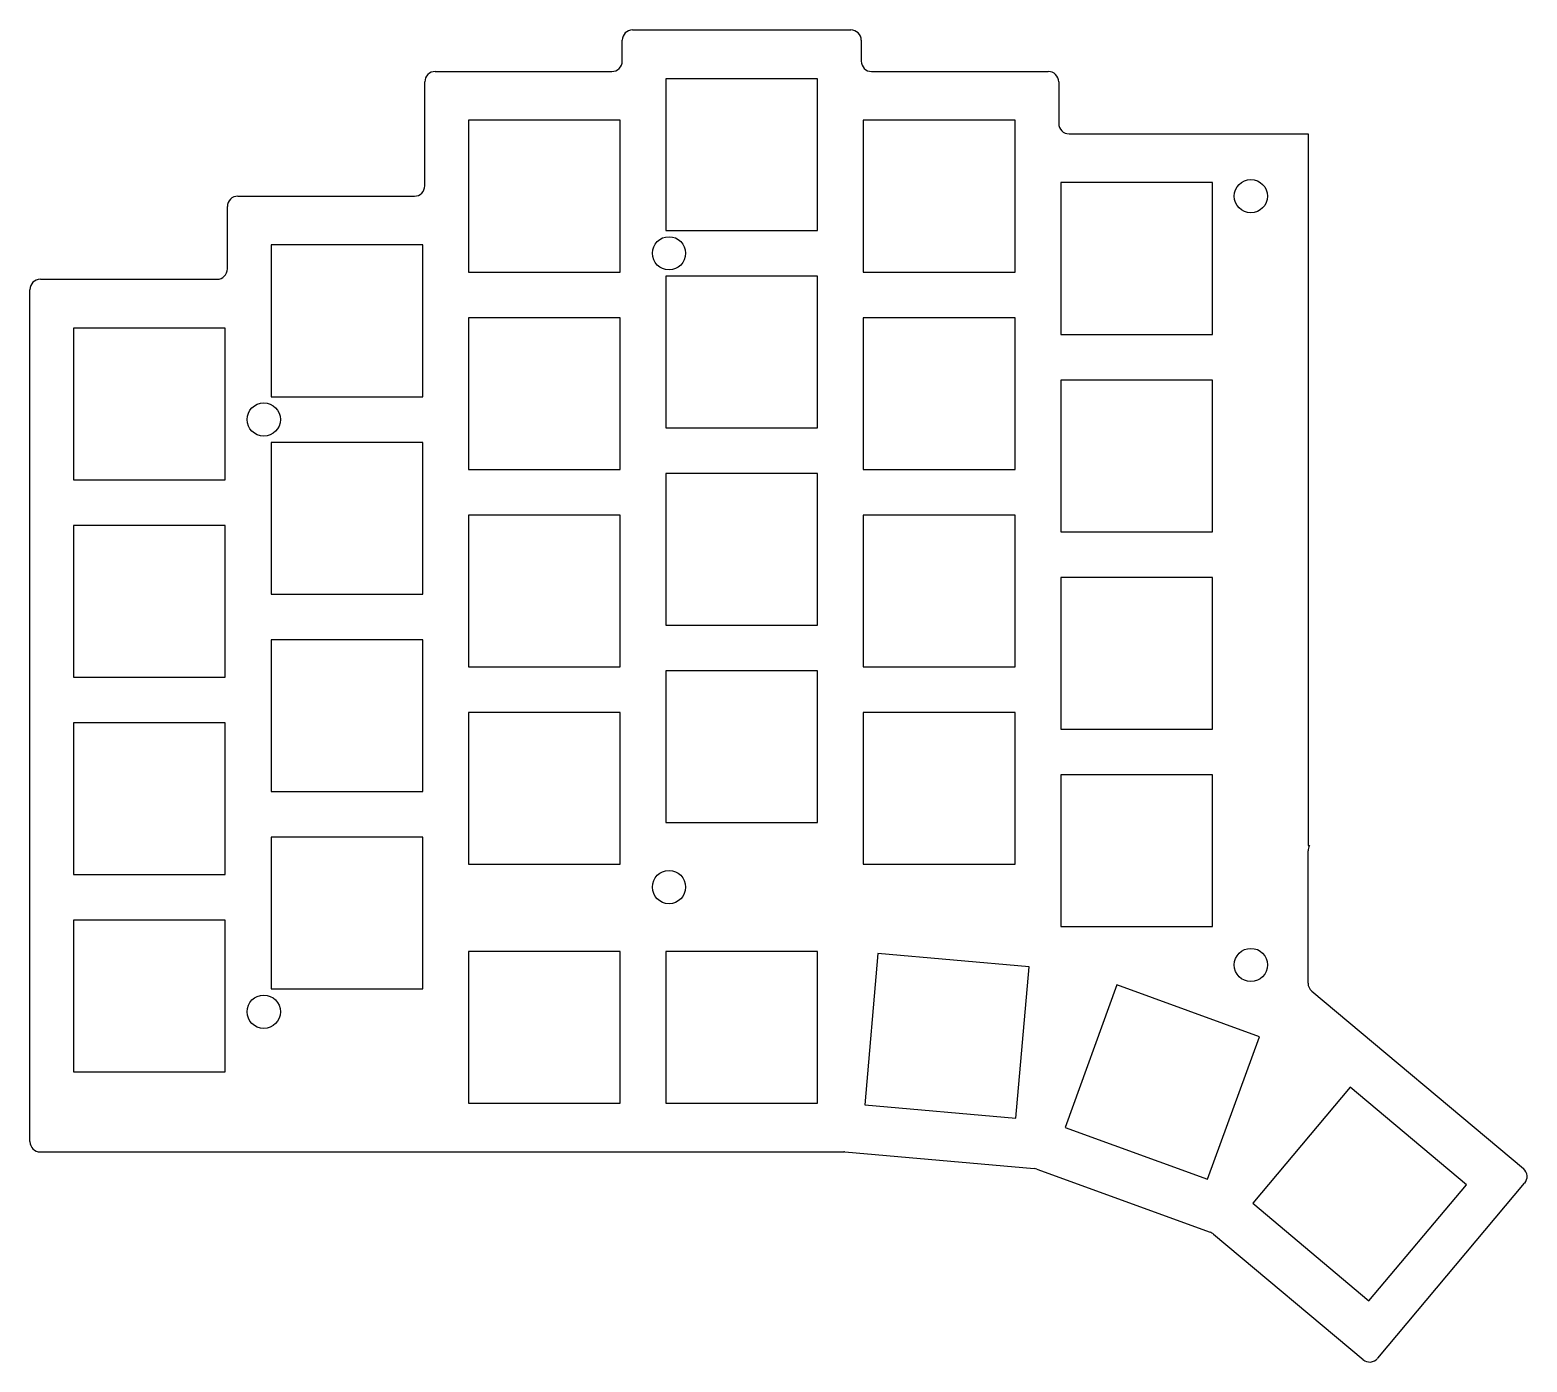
# Model space of a CAD drawing. Header units: millimetres. Extents: x 28 to 173, y -155 to -27.
import ezdxf

# ---------------------------------------------------------------- set-up
doc = ezdxf.new("R2010")
doc.units = ezdxf.units.MM

msp = doc.modelspace()

# ---------------------------------------------------------------- linework, layer by layer
for p, q in [((86.5, -27), (107.5, -27)), ((85.5, -30), (85.5, -28)), ((108.5, -28), (108.5, -30)), ((67.5, -31), (84.5, -31)), ((109.5, -31), (126.5, -31)), ((66.5, -42), (66.5, -32)), ((104.3, -31.7), (89.7, -31.7)), ((89.7, -31.7), (89.7, -46.3)), ((104.3, -46.3), (104.3, -31.7)), ((127.5, -32), (127.5, -36)), ((85.3, -35.7), (70.7, -35.7)), ((70.7, -35.7), (70.7, -50.3)), ((85.3, -50.3), (85.3, -35.7)), ((123.3, -35.7), (108.7, -35.7)), ((108.7, -35.7), (108.7, -50.3)), ((123.3, -50.3), (123.3, -35.7)), ((128.5, -37), (151.5, -37)), ((151.5, -37), (151.5, -105.5)), ((142.3, -41.7), (127.7, -41.7)), ((127.7, -41.7), (127.7, -56.3)), ((142.3, -56.3), (142.3, -41.7)), ((48.5, -43), (65.5, -43)), ((47.5, -50), (47.5, -44)), ((89.7, -46.3), (104.3, -46.3)), ((66.3, -47.7), (51.7, -47.7)), ((51.7, -47.7), (51.7, -62.3)), ((66.3, -62.3), (66.3, -47.7)), ((70.7, -50.3), (85.3, -50.3)), ((108.7, -50.3), (123.3, -50.3)), ((29.5, -51), (46.5, -51)), ((104.3, -50.7), (89.7, -50.7)), ((89.7, -50.7), (89.7, -65.3)), ((104.3, -65.3), (104.3, -50.7)), ((28.5, -134), (28.5, -52)), ((85.3, -54.7), (70.7, -54.7)), ((70.7, -54.7), (70.7, -69.3)), ((85.3, -69.3), (85.3, -54.7)), ((123.3, -54.7), (108.7, -54.7)), ((108.7, -54.7), (108.7, -69.3)), ((123.3, -69.3), (123.3, -54.7)), ((47.3, -55.7), (32.7, -55.7)), ((32.7, -55.7), (32.7, -70.3)), ((47.3, -70.3), (47.3, -55.7)), ((127.7, -56.3), (142.3, -56.3)), ((142.3, -60.7), (127.7, -60.7)), ((127.7, -60.7), (127.7, -75.3)), ((142.3, -75.3), (142.3, -60.7)), ((51.7, -62.3), (66.3, -62.3)), ((89.7, -65.3), (104.3, -65.3)), ((66.3, -66.7), (51.7, -66.7)), ((51.7, -66.7), (51.7, -81.3)), ((66.3, -81.3), (66.3, -66.7)), ((32.7, -70.3), (47.3, -70.3)), ((70.7, -69.3), (85.3, -69.3)), ((104.3, -69.7), (89.7, -69.7)), ((89.7, -69.7), (89.7, -84.3)), ((104.3, -84.3), (104.3, -69.7)), ((108.7, -69.3), (123.3, -69.3)), ((47.3, -74.7), (32.7, -74.7)), ((32.7, -74.7), (32.7, -89.3)), ((47.3, -89.3), (47.3, -74.7)), ((85.3, -73.7), (70.7, -73.7)), ((70.7, -73.7), (70.7, -88.3)), ((85.3, -88.3), (85.3, -73.7)), ((123.3, -73.7), (108.7, -73.7)), ((108.7, -73.7), (108.7, -88.3)), ((123.3, -88.3), (123.3, -73.7)), ((127.7, -75.3), (142.3, -75.3)), ((142.3, -79.7), (127.7, -79.7)), ((127.7, -79.7), (127.7, -94.3)), ((142.3, -94.3), (142.3, -79.7)), ((51.7, -81.3), (66.3, -81.3)), ((89.7, -84.3), (104.3, -84.3)), ((66.3, -85.7), (51.7, -85.7)), ((51.7, -85.7), (51.7, -100.3)), ((66.3, -100.3), (66.3, -85.7)), ((32.7, -89.3), (47.3, -89.3)), ((70.7, -88.3), (85.3, -88.3)), ((104.3, -88.7), (89.7, -88.7)), ((89.7, -88.7), (89.7, -103.3)), ((104.3, -103.3), (104.3, -88.7)), ((108.7, -88.3), (123.3, -88.3)), ((85.3, -92.7), (70.7, -92.7)), ((70.7, -92.7), (70.7, -107.3)), ((85.3, -107.3), (85.3, -92.7)), ((123.3, -92.7), (108.7, -92.7)), ((108.7, -92.7), (108.7, -107.3)), ((123.3, -107.3), (123.3, -92.7)), ((47.3, -93.7), (32.7, -93.7)), ((32.7, -93.7), (32.7, -108.3)), ((47.3, -108.3), (47.3, -93.7)), ((127.7, -94.3), (142.3, -94.3)), ((142.3, -98.7), (127.7, -98.7)), ((127.7, -98.7), (127.7, -113.3)), ((142.3, -113.3), (142.3, -98.7)), ((51.7, -100.3), (66.3, -100.3)), ((89.7, -103.3), (104.3, -103.3)), ((66.3, -104.7), (51.7, -104.7)), ((51.7, -104.7), (51.7, -119.3)), ((66.3, -119.3), (66.3, -104.7)), ((151.5, -105.5), (151.63, -105.5)), ((151.5, -118.75), (151.5, -106)), ((70.7, -107.3), (85.3, -107.3)), ((108.7, -107.3), (123.3, -107.3)), ((32.7, -108.3), (47.3, -108.3)), ((47.3, -112.7), (32.7, -112.7)), ((32.7, -112.7), (32.7, -127.3)), ((47.3, -127.3), (47.3, -112.7)), ((127.7, -113.3), (142.3, -113.3)), ((85.3, -115.7), (70.7, -115.7)), ((70.7, -115.7), (70.7, -130.3)), ((85.3, -130.3), (85.3, -115.7)), ((104.3, -115.7), (89.7, -115.7)), ((89.7, -115.7), (89.7, -130.3)), ((104.3, -130.3), (104.3, -115.7)), ((110.11, -115.91), (108.84, -130.45)), ((124.66, -117.18), (110.11, -115.91)), ((123.39, -131.73), (124.66, -117.18)), ((51.7, -119.3), (66.3, -119.3)), ((133.1, -118.92), (128.11, -132.64)), ((146.82, -123.91), (133.1, -118.92)), ((151.86, -119.52), (172.22, -136.6)), ((141.83, -137.63), (146.82, -123.91)), ((32.7, -127.3), (47.3, -127.3)), ((155.56, -128.76), (146.18, -139.94)), ((166.75, -138.15), (155.56, -128.76)), ((70.7, -130.3), (85.3, -130.3)), ((89.7, -130.3), (104.3, -130.3)), ((108.84, -130.45), (123.39, -131.73)), ((128.11, -132.64), (141.83, -137.63)), ((29.5, -135), (106.83, -135)), ((106.91, -135), (125.14, -136.6)), ((125.4, -136.66), (142.09, -142.73)), ((157.36, -149.33), (166.75, -138.15)), ((158.2, -154.86), (172.34, -138.01)), ((146.18, -139.94), (157.36, -149.33)), ((142.39, -142.91), (156.79, -154.99))]:
    msp.add_line(p, q)
for centre in [(146, -43), (90, -48.5), (51, -64.5), (90, -109.5), (146, -117), (51, -121.5)]:
    msp.add_circle(centre, 1.6)
for centre, start, end in [((86.5, -28), 90, 180), ((107.5, -28), 0, 90), ((84.5, -30), 270, 0), ((109.5, -30), 180, 270), ((67.5, -32), 90, 180), ((126.5, -32), 0, 90), ((128.5, -36), 180, 270), ((48.5, -44), 90, 180), ((65.5, -42), 270, 0), ((46.5, -50), 270, 0), ((29.5, -52), 90, 180), ((152.5, -106), 150, 180), ((152.5, -118.75), 180, 230), ((29.5, -134), 180, 270), ((106.83, -136), 85, 90), ((125.05, -137.59), 70, 85), ((171.58, -137.37), 320, 50), ((141.75, -143.67), 50, 70), ((157.43, -154.22), 230, 320)]:
    msp.add_arc(centre, 1, start, end)

doc.saveas('drawing.dxf')
